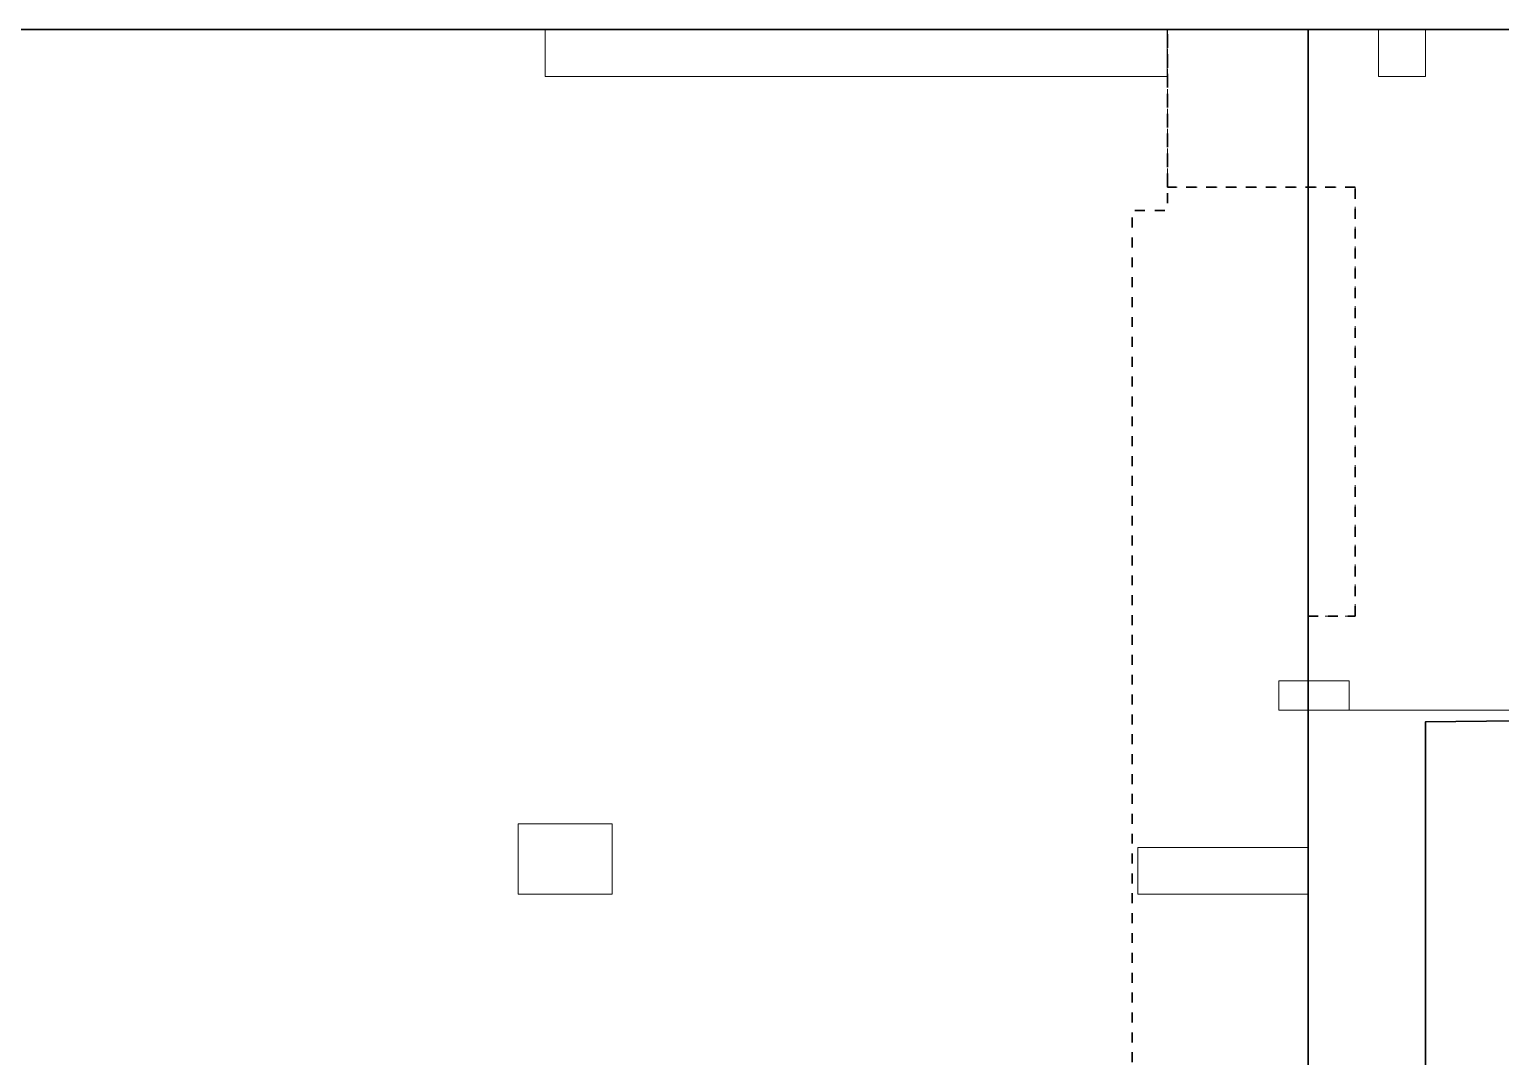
# Model space of a CAD drawing. Header units: millimetres. Extents: x 183280 to 521041, y -188189 to -122473.
# Drawn here: x 208716 to 221250, y -169019 to -160266 of the extents above; entities that cross this region are included whole.
import ezdxf

# ---------------------------------------------------------------- set-up
doc = ezdxf.new("R2010")
doc.units = ezdxf.units.MM
doc.header["$MEASUREMENT"] = 0
doc.linetypes.add('Small Dashed', pattern=[169.333333, 84.666667, -84.666667])
for name, color, linetype, lineweight, true_color in [('A - Bodrum -2 poliline_Pen_No__91', 171, 'Continuous', 13, 0xaaaaff), ('A - Kati 1 polyline_Pen_No__104', 7, 'Continuous', 13, 0x96e196), ('A - Kati 12 polyline_Pen_No__108', 7, 'Continuous', 13, 0xfd8379), ('A - Themeli_Pen_No__25', 7, 'Continuous', 35, 0x40a5ff)]:
    doc.layers.add(name, color=color, linetype=linetype, lineweight=lineweight, true_color=true_color)
for name, color, linetype, lineweight in [('A - Kati karakteristik polyline_Pen_No__38', 30, 'Continuous', 35), ('A - Penthouse polyline_Pen_No__32', 15, 'Continuous', 35), ('A - Perdhesa polyline_Pen_No__6', 5, 'Continuous', 35), ('A - Shtyllat_Pen_No__20', 1, 'Continuous', 0)]:
    doc.layers.add(name, color=color, linetype=linetype, lineweight=lineweight)
doc.layers.add('A - Shtyllat', color=7, linetype='Continuous')

# ---------------------------------------------------------------- blocks, each defined once
blk = doc.blocks.new('Column_39', base_point=(215760, -160466))
at = {"layer": 'A - Shtyllat_Pen_No__20', "color": 1, "linetype": 'Continuous', "lineweight": 0, "flags": 128}
blk.add_lwpolyline([(213110, -160266), (213110, -160666), (218410, -160666), (218410, -160266)], close=True, dxfattribs=at)
blk = doc.blocks.new('Column_48', base_point=(213281, -167336))
at = {"layer": 'A - Shtyllat_Pen_No__20', "color": 1, "linetype": 'Continuous', "lineweight": 0, "flags": 128}
blk.add_lwpolyline([(213681, -167636), (213681, -167036), (212881, -167036), (212881, -167636)], close=True, dxfattribs=at)
blk = doc.blocks.new('Column_49', base_point=(218886, -167436))
at = {"layer": 'A - Shtyllat_Pen_No__20', "color": 1, "linetype": 'Continuous', "lineweight": 0, "flags": 128}
blk.add_lwpolyline([(219611, -167636), (219611, -167236), (218161, -167236), (218161, -167636)], close=True, dxfattribs=at)
blk = doc.blocks.new('Column_61', base_point=(219661, -165941))
at = {"layer": 'A - Shtyllat_Pen_No__20', "color": 1, "linetype": 'Continuous', "lineweight": 0, "flags": 128}
blk.add_lwpolyline([(219961, -165816), (219361, -165816), (219361, -166066), (219961, -166066)], close=True, dxfattribs=at)
blk = doc.blocks.new('Column_78', base_point=(220411, -160466))
at = {"layer": 'A - Shtyllat_Pen_No__20', "color": 1, "linetype": 'Continuous', "lineweight": 0, "flags": 128}
blk.add_lwpolyline([(220611, -160266), (220211, -160266), (220211, -160666), (220611, -160666)], close=True, dxfattribs=at)

msp = doc.modelspace()

# ---------------------------------------------------------------- linework, layer by layer
at = {"layer": 'A - Bodrum -2 poliline_Pen_No__91', "color": 161, "linetype": 'Continuous', "lineweight": 13, "true_color": 0xaaaaff}
msp.add_lwpolyline([(219611, -180435), (200211, -180435), (200211, -166316), (199061, -166316, -0.414214), (194811, -162066), (194811, -160266), (227461, -160266), (227461, -163116, -0.414229), (224511, -166066), (219611, -166066)], format="xyb", close=True, dxfattribs=at)
at = {"layer": 'A - Kati 1 polyline_Pen_No__104', "color": 81, "linetype": 'Small Dashed', "lineweight": 13, "true_color": 0x96e196}
msp.add_lwpolyline([(219611, -160266), (200961, -160266), (200961, -167716), (201811, -167716), (201811, -177491), (208931, -177491), (208931, -175185), (219611, -175185)], close=True, dxfattribs=at)
at = {"layer": 'A - Kati 12 polyline_Pen_No__108', "color": 11, "linetype": 'Small Dashed', "lineweight": 13, "true_color": 0xfd8379}
msp.add_lwpolyline([(218411, -160266), (218411, -161609), (220011, -161609), (220011, -165266), (219611, -165266), (219611, -172748), (213281, -172748), (213281, -175185), (204691, -175185), (204691, -170786), (201811, -170786), (201811, -160266)], close=True, dxfattribs=at)
at = {"layer": 'A - Kati karakteristik polyline_Pen_No__38', "color": 30, "linetype": 'Small Dashed', "lineweight": 35}
msp.add_lwpolyline([(201811, -177491), (208931, -177491), (208931, -175185), (213281, -175185), (213281, -174348), (219611, -174348), (219611, -165266), (220011, -165266), (220011, -161609), (218411, -161609), (218411, -160266), (200461, -160266), (200461, -164466), (200111, -164466), (200111, -167336), (201811, -167336)], close=True, dxfattribs=at)
at = {"layer": 'A - Penthouse polyline_Pen_No__32', "color": 15, "linetype": 'Small Dashed', "lineweight": 35, "flags": 128}
msp.add_lwpolyline([(205691, -171548), (218111, -171548), (218111, -161809), (218411, -161809), (218411, -160266), (203311, -160266), (203311, -166459), (205691, -166459)], close=True, dxfattribs=at)
at = {"layer": 'A - Perdhesa polyline_Pen_No__6', "color": 5, "linetype": 'Continuous', "lineweight": 35}
msp.add_lwpolyline([(200961, -160266), (200961, -160666), (201811, -160666), (201811, -177491), (208931, -177491), (208931, -175185), (219611, -175185), (219611, -160266)], close=True, dxfattribs=at)
at = {"layer": 'A - Themeli_Pen_No__25', "color": 161, "linetype": 'Continuous', "lineweight": 35, "true_color": 0x40a5ff}
msp.add_lwpolyline([(194711, -160266), (194711, -162066, 0.414214), (199061, -166416), (200111, -166416), (200111, -180535), (220611, -180535), (220611, -166166), (224508, -166123, 0.414214), (227561, -163116), (227561, -160266)], format="xyb", close=True, dxfattribs=at)

# ---------------------------------------------------------------- block references
at = {"layer": 'A - Shtyllat', "color": 1, "lineweight": 0}
for name, p in [('Column_39', (215760, -160466)), ('Column_78', (220411, -160466)), ('Column_61', (219661, -165941)), ('Column_48', (213281, -167336)), ('Column_49', (218886, -167436))]:
    msp.add_blockref(name, p, dxfattribs=at)

doc.saveas('drawing.dxf')
